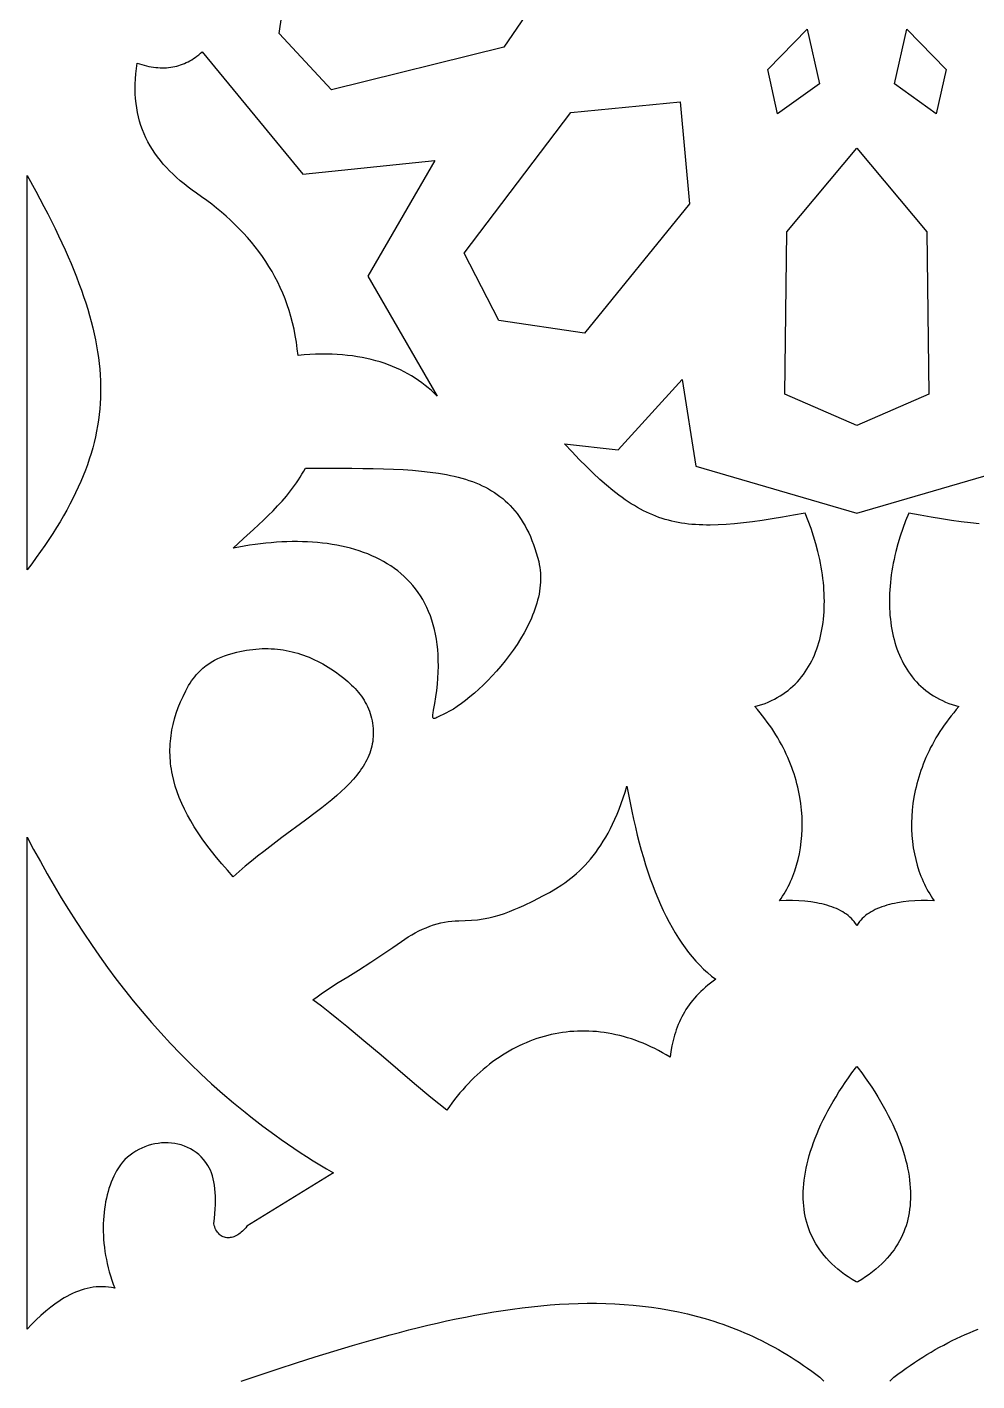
# Model space of a CAD drawing. Extents: x -575 to 575, y -425 to 425.
# Drawn here: x -514.8 to -468.3, y 250.7 to 317.1 of the extents above; entities that cross this region are included whole.
import ezdxf

# ---------------------------------------------------------------- set-up
doc = ezdxf.new("R2010")
doc.units = 0
doc.layers.add('LAYER_1', color=18, linetype='CONTINUOUS')

msp = doc.modelspace()

# ---------------------------------------------------------------- linework, layer by layer
at = {"layer": 'LAYER_1'}
for points in [[(-488.715, 320.131), (-491.481, 316.085), (-499.927, 313.991), (-502.48, 316.747), (-501.942, 320.472), (-493.537, 322.535)], [(-476.026, 314.287), (-478.082, 312.821), (-478.556, 314.982), (-476.633, 316.967)], [(-469.826, 314.982), (-470.301, 312.821), (-472.357, 314.287), (-471.749, 316.967)], [(-501.323, 309.859), (-494.857, 310.526), (-498.149, 304.862), (-494.739, 298.976), (-494.883, 299.116), (-495.031, 299.252), (-495.182, 299.383), (-495.338, 299.51), (-495.498, 299.632), (-495.662, 299.75), (-495.83, 299.863), (-496.002, 299.971), (-496.179, 300.074), (-496.36, 300.173), (-496.545, 300.266), (-496.735, 300.355), (-496.93, 300.438), (-497.129, 300.517), (-497.333, 300.59), (-497.541, 300.657), (-497.754, 300.72), (-497.972, 300.777), (-498.195, 300.829), (-498.422, 300.875), (-498.655, 300.915), (-498.893, 300.95), (-499.135, 300.979), (-499.383, 301.003), (-499.637, 301.02), (-499.895, 301.032), (-500.159, 301.038), (-500.428, 301.037), (-500.702, 301.031), (-500.982, 301.019), (-501.267, 301), (-501.558, 300.975), (-501.594, 301.308), (-501.639, 301.634), (-501.692, 301.954), (-501.755, 302.268), (-501.826, 302.576), (-501.906, 302.878), (-501.994, 303.174), (-502.09, 303.464), (-502.194, 303.748), (-502.307, 304.027), (-502.427, 304.3), (-502.555, 304.568), (-502.691, 304.831), (-502.834, 305.088), (-502.985, 305.34), (-503.142, 305.587), (-503.307, 305.829), (-503.479, 306.067), (-503.658, 306.299), (-503.843, 306.527), (-504.034, 306.75), (-504.233, 306.969), (-504.437, 307.184), (-504.647, 307.394), (-504.864, 307.6), (-505.086, 307.802), (-505.314, 307.999), (-505.548, 308.193), (-505.787, 308.383), (-506.032, 308.57), (-506.281, 308.752), (-506.536, 308.931), (-506.745, 309.079), (-506.946, 309.229), (-507.141, 309.381), (-507.328, 309.536), (-507.509, 309.694), (-507.682, 309.855), (-507.848, 310.019), (-508.007, 310.186), (-508.158, 310.355), (-508.302, 310.528), (-508.438, 310.705), (-508.567, 310.884), (-508.688, 311.067), (-508.802, 311.254), (-508.907, 311.444), (-509.005, 311.638), (-509.095, 311.835), (-509.176, 312.037), (-509.25, 312.242), (-509.315, 312.451), (-509.372, 312.664), (-509.421, 312.882), (-509.461, 313.103), (-509.493, 313.329), (-509.517, 313.56), (-509.532, 313.794), (-509.538, 314.034), (-509.535, 314.277), (-509.524, 314.526), (-509.503, 314.779), (-509.474, 315.038), (-509.436, 315.301), (-509.202, 315.226), (-508.972, 315.166), (-508.859, 315.141), (-508.748, 315.121), (-508.637, 315.103), (-508.528, 315.09), (-508.42, 315.08), (-508.313, 315.073), (-508.207, 315.071), (-508.103, 315.072), (-507.999, 315.076), (-507.897, 315.084), (-507.796, 315.096), (-507.696, 315.112), (-507.598, 315.131), (-507.5, 315.154), (-507.404, 315.18), (-507.309, 315.21), (-507.215, 315.244), (-507.123, 315.282), (-507.031, 315.323), (-506.941, 315.367), (-506.852, 315.416), (-506.764, 315.468), (-506.677, 315.523), (-506.591, 315.583), (-506.507, 315.646), (-506.424, 315.712), (-506.342, 315.782), (-506.261, 315.856)], [(-482.388, 308.402), (-487.523, 302.067), (-491.722, 302.684), (-493.423, 305.98), (-488.2, 312.887), (-482.845, 313.41)], [(-470.764, 307.04), (-470.66, 299.084), (-474.191, 297.545), (-477.723, 299.084), (-477.618, 307.04), (-474.191, 311.129)], [(-514.405, 309.024), (-514.007, 308.277), (-513.818, 307.91), (-513.636, 307.549), (-513.46, 307.193), (-513.29, 306.841), (-513.127, 306.494), (-512.971, 306.151), (-512.821, 305.813), (-512.677, 305.479), (-512.541, 305.149), (-512.411, 304.822), (-512.287, 304.5), (-512.17, 304.181), (-512.06, 303.865), (-511.957, 303.553), (-511.86, 303.244), (-511.77, 302.939), (-511.687, 302.636), (-511.611, 302.336), (-511.541, 302.038), (-511.479, 301.743), (-511.423, 301.451), (-511.374, 301.161), (-511.332, 300.872), (-511.297, 300.586), (-511.269, 300.302), (-511.248, 300.019), (-511.233, 299.738), (-511.226, 299.459), (-511.226, 299.181), (-511.233, 298.904), (-511.247, 298.628), (-511.268, 298.353), (-511.296, 298.078), (-511.332, 297.805), (-511.374, 297.531), (-511.424, 297.258), (-511.481, 296.986), (-511.545, 296.713), (-511.616, 296.441), (-511.695, 296.168), (-511.781, 295.895), (-511.874, 295.621), (-511.975, 295.347), (-512.083, 295.072), (-512.198, 294.797), (-512.321, 294.52), (-512.451, 294.242), (-512.589, 293.963), (-512.734, 293.682), (-512.886, 293.4), (-513.046, 293.117), (-513.214, 292.831), (-513.389, 292.544), (-513.571, 292.254), (-513.762, 291.962), (-513.96, 291.668), (-514.165, 291.371), (-514.378, 291.072), (-514.599, 290.77), (-514.828, 290.465), (-514.828, 309.794)], [(-498.925, 295.445), (-498.394, 295.44), (-497.877, 295.433), (-497.375, 295.421), (-496.889, 295.404), (-496.418, 295.38), (-495.961, 295.35), (-495.52, 295.311), (-495.094, 295.264), (-494.683, 295.206), (-494.483, 295.173), (-494.287, 295.137), (-494.095, 295.098), (-493.907, 295.056), (-493.722, 295.011), (-493.541, 294.962), (-493.364, 294.91), (-493.191, 294.854), (-493.022, 294.794), (-492.856, 294.731), (-492.694, 294.663), (-492.536, 294.591), (-492.382, 294.515), (-492.232, 294.435), (-492.085, 294.35), (-491.943, 294.261), (-491.804, 294.167), (-491.669, 294.068), (-491.537, 293.964), (-491.41, 293.854), (-491.287, 293.74), (-491.167, 293.62), (-491.051, 293.495), (-490.939, 293.364), (-490.831, 293.228), (-490.726, 293.085), (-490.626, 292.937), (-490.529, 292.782), (-490.437, 292.621), (-490.348, 292.454), (-490.263, 292.281), (-490.181, 292.1), (-490.104, 291.914), (-490.031, 291.72), (-489.961, 291.519), (-489.895, 291.311), (-489.833, 291.096), (-489.775, 290.874), (-489.744, 290.733), (-489.719, 290.592), (-489.7, 290.449), (-489.688, 290.305), (-489.681, 290.161), (-489.68, 290.016), (-489.685, 289.87), (-489.695, 289.723), (-489.711, 289.577), (-489.732, 289.429), (-489.758, 289.282), (-489.789, 289.134), (-489.825, 288.986), (-489.865, 288.838), (-489.91, 288.69), (-489.96, 288.542), (-490.013, 288.395), (-490.07, 288.248), (-490.132, 288.101), (-490.197, 287.955), (-490.265, 287.809), (-490.337, 287.664), (-490.491, 287.376), (-490.657, 287.093), (-490.833, 286.813), (-491.019, 286.539), (-491.214, 286.271), (-491.415, 286.01), (-491.623, 285.756), (-491.835, 285.509), (-492.051, 285.272), (-492.269, 285.045), (-492.488, 284.827), (-492.707, 284.621), (-492.925, 284.426), (-493.14, 284.243), (-493.352, 284.074), (-493.559, 283.918), (-493.76, 283.777), (-493.953, 283.651), (-494.138, 283.541), (-494.314, 283.447), (-494.479, 283.371), (-494.563, 283.333), (-494.639, 283.295), (-494.765, 283.228), (-494.816, 283.203), (-494.859, 283.186), (-494.893, 283.179), (-494.907, 283.18), (-494.92, 283.185), (-494.93, 283.193), (-494.939, 283.205), (-494.95, 283.242), (-494.954, 283.297), (-494.951, 283.372), (-494.94, 283.471), (-494.923, 283.593), (-494.867, 283.921), (-494.814, 284.244), (-494.77, 284.56), (-494.736, 284.868), (-494.71, 285.169), (-494.694, 285.463), (-494.687, 285.749), (-494.689, 286.028), (-494.7, 286.299), (-494.719, 286.563), (-494.746, 286.82), (-494.782, 287.071), (-494.826, 287.313), (-494.878, 287.549), (-494.938, 287.778), (-495.005, 288.001), (-495.08, 288.216), (-495.163, 288.424), (-495.252, 288.626), (-495.349, 288.821), (-495.453, 289.01), (-495.564, 289.191), (-495.681, 289.367), (-495.805, 289.536), (-495.935, 289.698), (-496.071, 289.854), (-496.214, 290.004), (-496.363, 290.147), (-496.517, 290.285), (-496.677, 290.416), (-496.843, 290.541), (-497.014, 290.66), (-497.19, 290.773), (-497.371, 290.88), (-497.557, 290.981), (-497.748, 291.076), (-497.944, 291.165), (-498.144, 291.249), (-498.349, 291.327), (-498.558, 291.4), (-498.771, 291.467), (-498.988, 291.528), (-499.209, 291.584), (-499.433, 291.634), (-499.661, 291.679), (-499.892, 291.719), (-500.126, 291.754), (-500.364, 291.783), (-500.604, 291.807), (-500.848, 291.826), (-501.094, 291.84), (-501.342, 291.849), (-501.593, 291.853), (-501.846, 291.852), (-502.101, 291.847), (-502.358, 291.836), (-502.616, 291.821), (-502.877, 291.801), (-503.139, 291.777), (-503.402, 291.747), (-503.666, 291.714), (-503.932, 291.676), (-504.198, 291.633), (-504.465, 291.587), (-504.733, 291.535), (-504.233, 291.999), (-503.738, 292.453), (-503.253, 292.905), (-503.017, 293.133), (-502.785, 293.364), (-502.559, 293.6), (-502.34, 293.84), (-502.127, 294.086), (-501.923, 294.34), (-501.728, 294.602), (-501.633, 294.737), (-501.541, 294.874), (-501.452, 295.014), (-501.366, 295.157), (-501.282, 295.302), (-501.201, 295.451)], [(-503.016, 286.612), (-502.867, 286.607), (-502.719, 286.598), (-502.572, 286.585), (-502.426, 286.568), (-502.281, 286.546), (-502.137, 286.522), (-501.994, 286.493), (-501.852, 286.46), (-501.711, 286.424), (-501.571, 286.383), (-501.431, 286.339), (-501.293, 286.292), (-501.155, 286.24), (-501.018, 286.185), (-500.883, 286.127), (-500.748, 286.065), (-500.613, 285.999), (-500.48, 285.93), (-500.348, 285.857), (-500.216, 285.781), (-499.955, 285.619), (-499.732, 285.469), (-499.517, 285.316), (-499.313, 285.158), (-499.118, 284.995), (-498.934, 284.826), (-498.847, 284.739), (-498.762, 284.65), (-498.681, 284.56), (-498.603, 284.468), (-498.528, 284.374), (-498.457, 284.278), (-498.39, 284.18), (-498.326, 284.08), (-498.266, 283.978), (-498.21, 283.874), (-498.157, 283.767), (-498.109, 283.658), (-498.066, 283.547), (-498.026, 283.433), (-497.991, 283.316), (-497.96, 283.197), (-497.934, 283.075), (-497.913, 282.95), (-497.897, 282.822), (-497.885, 282.691), (-497.878, 282.557), (-497.877, 282.421), (-497.881, 282.299), (-497.89, 282.179), (-497.904, 282.06), (-497.924, 281.943), (-497.948, 281.827), (-497.977, 281.712), (-498.011, 281.599), (-498.05, 281.486), (-498.094, 281.375), (-498.142, 281.265), (-498.194, 281.156), (-498.251, 281.048), (-498.311, 280.941), (-498.376, 280.835), (-498.446, 280.729), (-498.518, 280.624), (-498.595, 280.52), (-498.676, 280.417), (-498.848, 280.212), (-499.033, 280.009), (-499.232, 279.807), (-499.443, 279.607), (-499.665, 279.407), (-499.898, 279.207), (-500.141, 279.008), (-500.393, 278.807), (-500.653, 278.606), (-501.196, 278.198), (-502.346, 277.35), (-502.941, 276.904), (-503.241, 276.673), (-503.541, 276.438), (-503.842, 276.196), (-504.141, 275.948), (-504.438, 275.694), (-504.733, 275.433), (-505.021, 275.749), (-505.295, 276.063), (-505.555, 276.372), (-505.8, 276.679), (-506.031, 276.982), (-506.248, 277.282), (-506.451, 277.579), (-506.64, 277.874), (-506.814, 278.166), (-506.975, 278.455), (-507.122, 278.743), (-507.255, 279.028), (-507.374, 279.312), (-507.479, 279.594), (-507.57, 279.874), (-507.647, 280.153), (-507.711, 280.43), (-507.738, 280.568), (-507.762, 280.706), (-507.782, 280.844), (-507.798, 280.982), (-507.811, 281.119), (-507.821, 281.257), (-507.828, 281.394), (-507.831, 281.531), (-507.83, 281.667), (-507.827, 281.804), (-507.82, 281.941), (-507.809, 282.077), (-507.795, 282.214), (-507.778, 282.35), (-507.758, 282.487), (-507.734, 282.623), (-507.677, 282.897), (-507.606, 283.17), (-507.522, 283.444), (-507.425, 283.719), (-507.315, 283.995), (-507.191, 284.271), (-507.055, 284.549), (-506.986, 284.677), (-506.916, 284.8), (-506.844, 284.916), (-506.771, 285.026), (-506.696, 285.13), (-506.62, 285.229), (-506.544, 285.322), (-506.466, 285.41), (-506.387, 285.494), (-506.307, 285.572), (-506.227, 285.645), (-506.146, 285.714), (-506.065, 285.779), (-505.983, 285.839), (-505.818, 285.949), (-505.654, 286.044), (-505.49, 286.126), (-505.327, 286.197), (-505.166, 286.258), (-505.009, 286.31), (-504.856, 286.356), (-504.564, 286.432), (-504.404, 286.47), (-504.246, 286.503), (-504.088, 286.531), (-503.932, 286.555), (-503.776, 286.575), (-503.622, 286.591), (-503.469, 286.602), (-503.317, 286.61), (-503.166, 286.613)], [(-485.376, 279.457), (-485.297, 279.046), (-485.215, 278.642), (-485.13, 278.245), (-485.04, 277.856), (-484.947, 277.473), (-484.851, 277.098), (-484.751, 276.731), (-484.647, 276.371), (-484.539, 276.019), (-484.427, 275.674), (-484.311, 275.337), (-484.192, 275.009), (-484.068, 274.688), (-483.94, 274.376), (-483.809, 274.071), (-483.673, 273.775), (-483.532, 273.488), (-483.388, 273.209), (-483.239, 272.939), (-483.086, 272.677), (-482.929, 272.425), (-482.767, 272.181), (-482.6, 271.946), (-482.43, 271.72), (-482.254, 271.504), (-482.074, 271.297), (-481.889, 271.099), (-481.699, 270.911), (-481.505, 270.733), (-481.305, 270.564), (-481.101, 270.405), (-481.235, 270.311), (-481.364, 270.214), (-481.488, 270.116), (-481.607, 270.016), (-481.722, 269.914), (-481.832, 269.811), (-481.938, 269.706), (-482.04, 269.599), (-482.137, 269.49), (-482.23, 269.38), (-482.319, 269.268), (-482.403, 269.154), (-482.484, 269.039), (-482.56, 268.922), (-482.633, 268.804), (-482.702, 268.684), (-482.767, 268.563), (-482.829, 268.441), (-482.886, 268.317), (-482.94, 268.191), (-482.991, 268.064), (-483.038, 267.936), (-483.082, 267.807), (-483.123, 267.676), (-483.16, 267.544), (-483.194, 267.411), (-483.253, 267.141), (-483.3, 266.866), (-483.335, 266.587), (-483.524, 266.701), (-483.713, 266.809), (-483.903, 266.912), (-484.092, 267.009), (-484.282, 267.102), (-484.473, 267.188), (-484.663, 267.27), (-484.853, 267.346), (-485.044, 267.417), (-485.234, 267.483), (-485.425, 267.543), (-485.615, 267.598), (-485.805, 267.648), (-485.995, 267.693), (-486.185, 267.733), (-486.375, 267.768), (-486.564, 267.797), (-486.753, 267.822), (-486.942, 267.842), (-487.13, 267.856), (-487.317, 267.866), (-487.504, 267.871), (-487.691, 267.871), (-487.876, 267.866), (-488.061, 267.856), (-488.246, 267.841), (-488.429, 267.822), (-488.612, 267.798), (-488.794, 267.769), (-488.975, 267.735), (-489.155, 267.697), (-489.334, 267.654), (-489.513, 267.606), (-489.69, 267.554), (-489.865, 267.498), (-490.04, 267.436), (-490.213, 267.371), (-490.386, 267.3), (-490.557, 267.226), (-490.726, 267.147), (-490.894, 267.063), (-491.061, 266.975), (-491.226, 266.883), (-491.39, 266.786), (-491.552, 266.686), (-491.712, 266.58), (-491.871, 266.471), (-492.028, 266.357), (-492.183, 266.24), (-492.337, 266.118), (-492.488, 265.992), (-492.638, 265.862), (-492.786, 265.727), (-492.931, 265.589), (-493.075, 265.447), (-493.217, 265.301), (-493.356, 265.15), (-493.493, 264.996), (-493.628, 264.838), (-493.761, 264.676), (-493.892, 264.51), (-494.02, 264.341), (-494.146, 264.167), (-494.269, 263.99), (-494.658, 264.299), (-495.053, 264.619), (-495.854, 265.285), (-497.496, 266.683), (-498.329, 267.39), (-499.166, 268.087), (-499.584, 268.428), (-500.002, 268.762), (-500.418, 269.087), (-500.833, 269.401), (-500.628, 269.554), (-500.424, 269.699), (-500.015, 269.972), (-499.587, 270.243), (-499.121, 270.531), (-498.597, 270.856), (-497.998, 271.24), (-497.303, 271.702), (-496.914, 271.969), (-496.494, 272.264), (-496.329, 272.377), (-496.16, 272.485), (-495.989, 272.588), (-495.816, 272.684), (-495.641, 272.775), (-495.464, 272.858), (-495.286, 272.935), (-495.107, 273.005), (-494.928, 273.068), (-494.748, 273.123), (-494.568, 273.17), (-494.389, 273.209), (-494.211, 273.239), (-494.033, 273.261), (-493.857, 273.273), (-493.683, 273.277), (-493.368, 273.281), (-493.064, 273.299), (-492.773, 273.328), (-492.492, 273.37), (-492.22, 273.422), (-491.957, 273.485), (-491.702, 273.557), (-491.452, 273.637), (-491.209, 273.725), (-490.969, 273.82), (-490.733, 273.921), (-490.499, 274.027), (-490.034, 274.253), (-489.565, 274.492), (-489.251, 274.659), (-488.943, 274.839), (-488.641, 275.032), (-488.493, 275.135), (-488.346, 275.243), (-488.201, 275.355), (-488.057, 275.472), (-487.915, 275.594), (-487.776, 275.722), (-487.638, 275.856), (-487.502, 275.996), (-487.368, 276.142), (-487.236, 276.295), (-487.107, 276.454), (-486.979, 276.621), (-486.854, 276.796), (-486.731, 276.978), (-486.61, 277.169), (-486.492, 277.367), (-486.376, 277.575), (-486.263, 277.791), (-486.152, 278.016), (-486.044, 278.251), (-485.938, 278.496), (-485.835, 278.75), (-485.735, 279.015), (-485.638, 279.291), (-485.543, 279.577), (-485.451, 279.875)], [(-514.506, 276.772), (-514.178, 276.173), (-513.844, 275.578), (-513.502, 274.987), (-513.152, 274.401), (-512.796, 273.819), (-512.431, 273.242), (-512.057, 272.67), (-511.675, 272.104), (-511.285, 271.542), (-510.885, 270.986), (-510.475, 270.436), (-510.056, 269.892), (-509.627, 269.354), (-509.187, 268.822), (-508.737, 268.297), (-508.275, 267.778), (-507.802, 267.266), (-507.318, 266.761), (-506.822, 266.264), (-506.313, 265.773), (-505.792, 265.29), (-505.259, 264.815), (-504.712, 264.348), (-504.152, 263.889), (-503.867, 263.662), (-503.578, 263.438), (-503.286, 263.216), (-502.99, 262.995), (-502.691, 262.777), (-502.388, 262.561), (-502.081, 262.348), (-501.771, 262.136), (-501.457, 261.927), (-501.14, 261.72), (-500.818, 261.516), (-500.493, 261.313), (-500.164, 261.113), (-499.83, 260.916), (-504.063, 258.302), (-504.115, 258.235), (-504.168, 258.173), (-504.223, 258.114), (-504.279, 258.059), (-504.337, 258.009), (-504.395, 257.962), (-504.455, 257.92), (-504.515, 257.882), (-504.575, 257.849), (-504.636, 257.82), (-504.697, 257.795), (-504.757, 257.775), (-504.818, 257.759), (-504.878, 257.749), (-504.938, 257.743), (-504.997, 257.741), (-505.054, 257.745), (-505.111, 257.754), (-505.167, 257.768), (-505.221, 257.786), (-505.273, 257.81), (-505.323, 257.84), (-505.372, 257.874), (-505.418, 257.914), (-505.462, 257.96), (-505.503, 258.011), (-505.542, 258.067), (-505.578, 258.129), (-505.61, 258.197), (-505.64, 258.271), (-505.666, 258.35), (-505.688, 258.436), (-505.658, 258.685), (-505.634, 258.923), (-505.617, 259.15), (-505.606, 259.368), (-505.602, 259.576), (-505.604, 259.775), (-505.612, 259.964), (-505.627, 260.144), (-505.649, 260.315), (-505.676, 260.478), (-505.71, 260.632), (-505.751, 260.778), (-505.798, 260.916), (-505.851, 261.046), (-505.91, 261.169), (-505.976, 261.284), (-506.076, 261.434), (-506.184, 261.573), (-506.3, 261.7), (-506.424, 261.816), (-506.553, 261.922), (-506.689, 262.016), (-506.83, 262.1), (-506.977, 262.172), (-507.127, 262.235), (-507.281, 262.287), (-507.438, 262.328), (-507.598, 262.36), (-507.76, 262.381), (-507.923, 262.393), (-508.087, 262.394), (-508.251, 262.386), (-508.415, 262.368), (-508.579, 262.341), (-508.74, 262.304), (-508.9, 262.258), (-509.057, 262.203), (-509.211, 262.139), (-509.361, 262.066), (-509.506, 261.984), (-509.647, 261.893), (-509.783, 261.794), (-509.912, 261.686), (-510.035, 261.57), (-510.15, 261.446), (-510.258, 261.313), (-510.357, 261.173), (-510.448, 261.024), (-510.519, 260.892), (-510.587, 260.755), (-510.65, 260.614), (-510.71, 260.468), (-510.766, 260.317), (-510.817, 260.163), (-510.865, 260.004), (-510.908, 259.842), (-510.947, 259.676), (-510.982, 259.507), (-511.012, 259.334), (-511.038, 259.159), (-511.06, 258.98), (-511.077, 258.799), (-511.089, 258.615), (-511.097, 258.429), (-511.1, 258.241), (-511.098, 258.051), (-511.092, 257.858), (-511.08, 257.664), (-511.064, 257.469), (-511.042, 257.272), (-511.016, 257.074), (-510.984, 256.875), (-510.947, 256.676), (-510.905, 256.475), (-510.858, 256.274), (-510.805, 256.073), (-510.746, 255.872), (-510.683, 255.671), (-510.613, 255.47), (-510.538, 255.269), (-510.691, 255.301), (-510.843, 255.324), (-510.995, 255.338), (-511.146, 255.344), (-511.296, 255.342), (-511.445, 255.332), (-511.593, 255.315), (-511.74, 255.291), (-511.886, 255.259), (-512.031, 255.221), (-512.175, 255.177), (-512.318, 255.126), (-512.459, 255.07), (-512.599, 255.008), (-512.738, 254.941), (-512.875, 254.869), (-513.011, 254.792), (-513.145, 254.711), (-513.278, 254.625), (-513.409, 254.536), (-513.665, 254.347), (-513.914, 254.145), (-514.156, 253.934), (-514.389, 253.714), (-514.613, 253.49), (-514.828, 253.261), (-514.828, 277.375)], [(-474.125, 266.047), (-473.95, 265.815), (-473.782, 265.582), (-473.62, 265.35), (-473.463, 265.118), (-473.313, 264.886), (-473.169, 264.655), (-473.031, 264.425), (-472.899, 264.196), (-472.773, 263.968), (-472.654, 263.74), (-472.54, 263.514), (-472.433, 263.29), (-472.333, 263.067), (-472.238, 262.846), (-472.15, 262.627), (-472.068, 262.409), (-471.993, 262.194), (-471.923, 261.981), (-471.86, 261.771), (-471.804, 261.563), (-471.753, 261.358), (-471.709, 261.155), (-471.67, 260.956), (-471.638, 260.76), (-471.611, 260.566), (-471.591, 260.376), (-471.576, 260.189), (-471.568, 260.005), (-471.564, 259.825), (-471.567, 259.648), (-471.575, 259.474), (-471.588, 259.303), (-471.607, 259.135), (-471.631, 258.969), (-471.661, 258.807), (-471.697, 258.647), (-471.737, 258.489), (-471.784, 258.334), (-471.836, 258.181), (-471.894, 258.029), (-471.958, 257.879), (-472.028, 257.731), (-472.104, 257.585), (-472.187, 257.439), (-472.276, 257.295), (-472.373, 257.153), (-472.477, 257.012), (-472.588, 256.872), (-472.707, 256.734), (-472.834, 256.598), (-472.969, 256.463), (-473.112, 256.33), (-473.263, 256.2), (-473.423, 256.071), (-473.592, 255.946), (-473.769, 255.822), (-473.955, 255.702), (-474.151, 255.585), (-474.191, 255.562), (-474.232, 255.585), (-474.427, 255.702), (-474.613, 255.822), (-474.79, 255.946), (-474.959, 256.071), (-475.119, 256.2), (-475.27, 256.33), (-475.413, 256.463), (-475.548, 256.598), (-475.675, 256.734), (-475.794, 256.872), (-475.905, 257.012), (-476.009, 257.153), (-476.106, 257.295), (-476.196, 257.439), (-476.278, 257.585), (-476.355, 257.731), (-476.425, 257.879), (-476.489, 258.029), (-476.547, 258.181), (-476.599, 258.334), (-476.645, 258.489), (-476.686, 258.647), (-476.721, 258.807), (-476.751, 258.969), (-476.775, 259.135), (-476.794, 259.303), (-476.808, 259.474), (-476.816, 259.648), (-476.818, 259.825), (-476.815, 260.005), (-476.806, 260.189), (-476.791, 260.376), (-476.771, 260.566), (-476.744, 260.76), (-476.712, 260.956), (-476.674, 261.155), (-476.629, 261.358), (-476.579, 261.563), (-476.522, 261.771), (-476.459, 261.981), (-476.389, 262.194), (-476.314, 262.409), (-476.232, 262.627), (-476.144, 262.846), (-476.05, 263.067), (-475.949, 263.29), (-475.842, 263.514), (-475.729, 263.74), (-475.609, 263.968), (-475.484, 264.196), (-475.352, 264.425), (-475.214, 264.655), (-475.069, 264.886), (-474.919, 265.118), (-474.763, 265.35), (-474.6, 265.582), (-474.432, 265.815), (-474.258, 266.047), (-474.191, 266.133)]]:
    msp.add_lwpolyline(points, close=True, dxfattribs=at)
for points in [[(-468.201, 292.728), (-468.632, 292.773), (-469.081, 292.829), (-469.551, 292.895), (-470.041, 292.971), (-470.555, 293.056), (-471.092, 293.15), (-471.654, 293.252), (-471.806, 292.878), (-471.946, 292.501), (-472.073, 292.122), (-472.186, 291.743), (-472.286, 291.363), (-472.331, 291.173), (-472.373, 290.984), (-472.411, 290.795), (-472.446, 290.606), (-472.477, 290.418), (-472.505, 290.23), (-472.529, 290.043), (-472.55, 289.857), (-472.567, 289.671), (-472.58, 289.487), (-472.59, 289.304), (-472.596, 289.122), (-472.598, 288.941), (-472.597, 288.761), (-472.591, 288.583), (-472.582, 288.407), (-472.57, 288.232), (-472.553, 288.059), (-472.533, 287.887), (-472.509, 287.718), (-472.48, 287.551), (-472.448, 287.385), (-472.412, 287.222), (-472.372, 287.061), (-472.328, 286.903), (-472.28, 286.747), (-472.228, 286.593), (-472.172, 286.443), (-472.111, 286.295), (-472.047, 286.15), (-471.978, 286.008), (-471.905, 285.868), (-471.828, 285.732), (-471.747, 285.6), (-471.661, 285.47), (-471.572, 285.344), (-471.478, 285.222), (-471.379, 285.103), (-471.276, 284.988), (-471.169, 284.876), (-471.057, 284.769), (-470.941, 284.666), (-470.821, 284.566), (-470.696, 284.471), (-470.566, 284.38), (-470.432, 284.293), (-470.293, 284.211), (-470.15, 284.134), (-470.002, 284.061), (-469.85, 283.992), (-469.692, 283.929), (-469.53, 283.871), (-469.364, 283.817), (-469.192, 283.769), (-469.323, 283.62), (-469.449, 283.47), (-469.572, 283.319), (-469.69, 283.167), (-469.805, 283.014), (-469.915, 282.86), (-470.021, 282.705), (-470.124, 282.549), (-470.223, 282.392), (-470.318, 282.235), (-470.409, 282.076), (-470.496, 281.918), (-470.58, 281.758), (-470.659, 281.598), (-470.735, 281.438), (-470.808, 281.277), (-470.876, 281.116), (-470.941, 280.954), (-471.002, 280.793), (-471.06, 280.631), (-471.114, 280.469), (-471.165, 280.307), (-471.212, 280.145), (-471.255, 279.983), (-471.295, 279.821), (-471.332, 279.66), (-471.365, 279.498), (-471.395, 279.337), (-471.444, 279.017), (-471.48, 278.698), (-471.503, 278.382), (-471.513, 278.068), (-471.51, 277.758), (-471.495, 277.452), (-471.467, 277.151), (-471.428, 276.854), (-471.376, 276.562), (-471.312, 276.277), (-471.237, 275.997), (-471.151, 275.725), (-471.053, 275.46), (-471, 275.33), (-470.945, 275.202), (-470.886, 275.076), (-470.825, 274.953), (-470.762, 274.831), (-470.696, 274.712), (-470.627, 274.595), (-470.555, 274.481), (-470.481, 274.368), (-470.405, 274.259), (-470.726, 274.265), (-471.04, 274.262), (-471.346, 274.25), (-471.644, 274.228), (-471.931, 274.196), (-472.208, 274.153), (-472.342, 274.128), (-472.473, 274.099), (-472.601, 274.068), (-472.725, 274.034), (-472.846, 273.997), (-472.964, 273.958), (-473.078, 273.915), (-473.189, 273.869), (-473.295, 273.82), (-473.398, 273.768), (-473.497, 273.712), (-473.591, 273.653), (-473.681, 273.592), (-473.767, 273.526), (-473.849, 273.458), (-473.925, 273.386), (-473.997, 273.31), (-474.064, 273.231), (-474.127, 273.148), (-474.184, 273.062), (-474.184, 273.039), (-474.191, 273.05), (-474.199, 273.039), (-474.199, 273.062), (-474.256, 273.148), (-474.318, 273.231), (-474.385, 273.31), (-474.457, 273.386), (-474.534, 273.458), (-474.615, 273.526), (-474.701, 273.592), (-474.791, 273.653), (-474.885, 273.712), (-474.984, 273.768), (-475.087, 273.82), (-475.193, 273.869), (-475.304, 273.915), (-475.418, 273.958), (-475.536, 273.997), (-475.657, 274.034), (-475.782, 274.068), (-475.91, 274.099), (-476.041, 274.128), (-476.175, 274.153), (-476.451, 274.196), (-476.739, 274.228), (-477.036, 274.25), (-477.342, 274.262), (-477.656, 274.265), (-477.977, 274.259), (-477.901, 274.368), (-477.827, 274.481), (-477.756, 274.595), (-477.687, 274.712), (-477.62, 274.831), (-477.557, 274.953), (-477.496, 275.076), (-477.438, 275.202), (-477.382, 275.33), (-477.329, 275.46), (-477.231, 275.725), (-477.145, 275.997), (-477.07, 276.277), (-477.006, 276.562), (-476.955, 276.854), (-476.915, 277.151), (-476.887, 277.452), (-476.872, 277.758), (-476.869, 278.068), (-476.879, 278.382), (-476.902, 278.698), (-476.938, 279.017), (-476.987, 279.337), (-477.017, 279.498), (-477.05, 279.66), (-477.087, 279.821), (-477.127, 279.983), (-477.17, 280.145), (-477.217, 280.307), (-477.268, 280.469), (-477.322, 280.631), (-477.38, 280.793), (-477.441, 280.954), (-477.506, 281.116), (-477.575, 281.277), (-477.647, 281.438), (-477.723, 281.598), (-477.803, 281.758), (-477.886, 281.918), (-477.973, 282.076), (-478.064, 282.235), (-478.159, 282.392), (-478.258, 282.549), (-478.361, 282.705), (-478.467, 282.86), (-478.578, 283.014), (-478.692, 283.167), (-478.81, 283.319), (-478.933, 283.47), (-479.059, 283.62), (-479.19, 283.769), (-479.018, 283.817), (-478.852, 283.871), (-478.69, 283.929), (-478.533, 283.992), (-478.38, 284.061), (-478.232, 284.134), (-478.089, 284.211), (-477.95, 284.293), (-477.816, 284.38), (-477.687, 284.471), (-477.562, 284.566), (-477.441, 284.666), (-477.325, 284.769), (-477.213, 284.876), (-477.106, 284.988), (-477.003, 285.103), (-476.905, 285.222), (-476.811, 285.344), (-476.721, 285.47), (-476.635, 285.6), (-476.554, 285.732), (-476.477, 285.868), (-476.404, 286.008), (-476.335, 286.15), (-476.271, 286.295), (-476.211, 286.443), (-476.154, 286.593), (-476.102, 286.747), (-476.054, 286.903), (-476.01, 287.061), (-475.97, 287.222), (-475.934, 287.385), (-475.902, 287.551), (-475.874, 287.718), (-475.849, 287.887), (-475.829, 288.059), (-475.812, 288.232), (-475.8, 288.407), (-475.791, 288.583), (-475.786, 288.761), (-475.784, 288.941), (-475.787, 289.122), (-475.793, 289.304), (-475.802, 289.487), (-475.816, 289.671), (-475.833, 289.857), (-475.853, 290.043), (-475.877, 290.23), (-475.905, 290.418), (-475.936, 290.606), (-475.971, 290.795), (-476.009, 290.984), (-476.051, 291.173), (-476.096, 291.363), (-476.196, 291.743), (-476.31, 292.122), (-476.436, 292.501), (-476.576, 292.878), (-476.729, 293.252), (-477.291, 293.15), (-477.828, 293.056), (-478.341, 292.971), (-478.832, 292.895), (-479.301, 292.829), (-479.75, 292.773), (-480.181, 292.728), (-480.594, 292.695), (-480.991, 292.673), (-481.373, 292.664), (-481.559, 292.664), (-481.741, 292.668), (-481.92, 292.675), (-482.096, 292.685), (-482.27, 292.699), (-482.441, 292.716), (-482.609, 292.737), (-482.775, 292.761), (-482.939, 292.79), (-483.1, 292.822), (-483.26, 292.858), (-483.419, 292.898), (-483.575, 292.942), (-483.73, 292.99), (-483.884, 293.042), (-484.037, 293.098), (-484.189, 293.159), (-484.34, 293.224), (-484.491, 293.293), (-484.641, 293.367), (-484.79, 293.445), (-484.94, 293.528), (-485.089, 293.616), (-485.239, 293.708), (-485.389, 293.805), (-485.54, 293.907), (-485.691, 294.014), (-485.843, 294.126), (-485.996, 294.242), (-486.15, 294.364), (-486.461, 294.624), (-486.78, 294.905), (-487.105, 295.207), (-487.44, 295.532), (-487.784, 295.879), (-488.14, 296.25), (-488.508, 296.644), (-485.885, 296.358), (-482.747, 299.801), (-482.085, 295.553), (-474.191, 293.243), (-466.298, 295.553)], [(-504.34, 250.721), (-502.538, 251.326), (-501.633, 251.615), (-500.723, 251.9), (-499.81, 252.182), (-498.893, 252.456), (-497.974, 252.723), (-497.052, 252.979), (-496.591, 253.102), (-496.129, 253.222), (-495.667, 253.339), (-495.205, 253.451), (-494.743, 253.56), (-494.281, 253.664), (-493.819, 253.763), (-493.357, 253.858), (-492.895, 253.947), (-492.433, 254.031), (-491.972, 254.11), (-491.511, 254.182), (-491.05, 254.249), (-490.591, 254.309), (-490.131, 254.362), (-489.673, 254.409), (-489.215, 254.448), (-488.758, 254.48), (-488.302, 254.504), (-487.847, 254.52), (-487.393, 254.529), (-486.941, 254.529), (-486.489, 254.52), (-486.039, 254.502), (-485.59, 254.475), (-485.142, 254.439), (-484.696, 254.393), (-484.252, 254.337), (-483.809, 254.271), (-483.368, 254.195), (-482.929, 254.108), (-482.491, 254.009), (-482.056, 253.9), (-481.622, 253.78), (-481.406, 253.715), (-481.191, 253.647), (-480.976, 253.577), (-480.762, 253.503), (-480.548, 253.427), (-480.335, 253.347), (-480.122, 253.264), (-479.91, 253.178), (-479.698, 253.089), (-479.487, 252.997), (-479.277, 252.901), (-479.068, 252.802), (-478.859, 252.7), (-478.65, 252.595), (-478.442, 252.486), (-478.235, 252.373), (-478.029, 252.258), (-477.823, 252.139), (-477.618, 252.016), (-477.414, 251.89), (-477.21, 251.76), (-477.007, 251.627), (-476.805, 251.49), (-476.604, 251.35), (-476.403, 251.206), (-476.203, 251.058), (-476.003, 250.906), (-475.802, 250.721)], [(-472.581, 250.721), (-472.379, 250.906), (-472.18, 251.058), (-471.98, 251.206), (-471.779, 251.35), (-471.577, 251.49), (-471.375, 251.627), (-471.172, 251.76), (-470.968, 251.89), (-470.764, 252.016), (-470.559, 252.139), (-470.353, 252.258), (-470.147, 252.373), (-469.94, 252.486), (-469.732, 252.595), (-469.524, 252.7), (-469.315, 252.802), (-469.105, 252.901), (-468.895, 252.997), (-468.684, 253.089), (-468.472, 253.178), (-468.26, 253.264)]]:
    msp.add_lwpolyline(points, dxfattribs=at)

doc.saveas('drawing.dxf')
